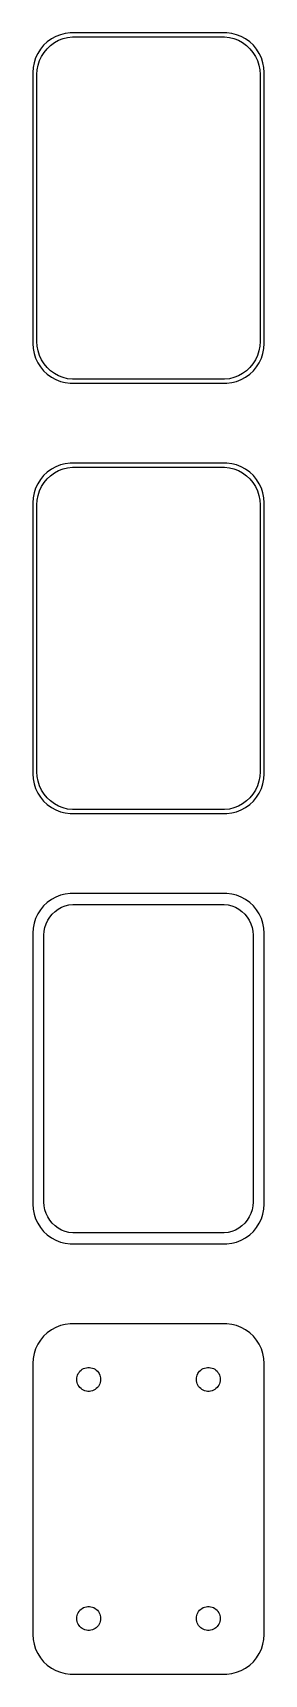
# Model space of a CAD drawing. Header units: metres. Extents: x -14 to 14, y 140 to 346.
import ezdxf

# ---------------------------------------------------------------- set-up
doc = ezdxf.new("R2010")
doc.units = ezdxf.units.M

msp = doc.modelspace()

# ---------------------------------------------------------------- linework, layer by layer
for p, q in [((-13.1448, 344.423), (-13.5451, 343.939)), ((-12.6871, 344.853), (-13.1448, 344.423)), ((-13.0928, 343.542), (-12.7126, 344.002)), ((-12.7126, 344.002), (-12.2778, 344.41)), ((-12.1791, 345.222), (-12.6871, 344.853)), ((-12.2778, 344.41), (-11.7952, 344.761)), ((-11.6289, 345.524), (-12.1791, 345.222)), ((-11.7952, 344.761), (-11.2724, 345.048)), ((-11.0451, 345.755), (-11.6289, 345.524)), ((-11.2724, 345.048), (-10.7178, 345.268)), ((-10.4369, 345.911), (-11.0451, 345.755)), ((-10.7178, 345.268), (-10.1401, 345.416)), ((-9.81395, 345.99), (-10.4369, 345.911)), ((-10.1401, 345.416), (-9.54825, 345.491)), ((9.81395, 345.99), (-9.81395, 345.99)), ((-9.54825, 345.491), (9.54825, 345.491)), ((9.54825, 345.491), (10.1401, 345.416)), ((10.4369, 345.911), (9.81395, 345.99)), ((10.1401, 345.416), (10.7178, 345.268)), ((11.0451, 345.755), (10.4369, 345.911)), ((10.7178, 345.268), (11.2724, 345.048)), ((11.6289, 345.524), (11.0451, 345.755)), ((11.2724, 345.048), (11.7952, 344.761)), ((12.1791, 345.222), (11.6289, 345.524)), ((11.7952, 344.761), (12.2778, 344.41)), ((12.6871, 344.853), (12.1791, 345.222)), ((12.2778, 344.41), (12.7126, 344.002)), ((13.1448, 344.423), (12.6871, 344.853)), ((12.7126, 344.002), (13.0928, 343.542)), ((13.5451, 343.939), (13.1448, 344.423)), ((-14.3429, 342.243), (-14.4606, 341.627)), ((-14.1489, 342.841), (-14.3429, 342.243)), ((-13.8815, 343.409), (-14.1489, 342.841)), ((-13.9625, 341.345), (-13.8508, 341.931)), ((-13.5451, 343.939), (-13.8815, 343.409)), ((-13.8508, 341.931), (-13.6664, 342.499)), ((-13.6664, 342.499), (-13.4124, 343.038)), ((-13.4124, 343.038), (-13.0928, 343.542)), ((13.0928, 343.542), (13.4124, 343.038)), ((13.4124, 343.038), (13.6664, 342.499)), ((13.8815, 343.409), (13.5451, 343.939)), ((13.6664, 342.499), (13.8508, 341.931)), ((13.8508, 341.931), (13.9625, 341.345)), ((14.1489, 342.841), (13.8815, 343.409)), ((14.3429, 342.243), (14.1489, 342.841)), ((14.4606, 341.627), (14.3429, 342.243)), ((-14.4606, 341.627), (-14.5, 341)), ((-14.5, 341), (-14.5, 307)), ((-14, 340.75), (-13.9625, 341.345)), ((-14, 307.25), (-14, 340.75)), ((13.9625, 341.345), (14, 340.75)), ((14, 340.75), (14, 307.25)), ((14.5, 341), (14.4606, 341.627)), ((14.5, 307), (14.5, 341)), ((-14.5, 307), (-14.4606, 306.373)), ((-13.9625, 306.655), (-14, 307.25)), ((14, 307.25), (13.9625, 306.655)), ((14.4606, 306.373), (14.5, 307)), ((-14.4606, 306.373), (-14.3429, 305.757)), ((-14.3429, 305.757), (-14.1489, 305.159)), ((-14.1489, 305.159), (-13.8815, 304.591)), ((-13.8508, 306.069), (-13.9625, 306.655)), ((-13.6664, 305.501), (-13.8508, 306.069)), ((-13.4124, 304.962), (-13.6664, 305.501)), ((-13.0928, 304.458), (-13.4124, 304.962)), ((13.4124, 304.962), (13.0928, 304.458)), ((13.6664, 305.501), (13.4124, 304.962)), ((13.8508, 306.069), (13.6664, 305.501)), ((13.9625, 306.655), (13.8508, 306.069)), ((13.8815, 304.591), (14.1489, 305.159)), ((14.1489, 305.159), (14.3429, 305.757)), ((14.3429, 305.757), (14.4606, 306.373)), ((-13.8815, 304.591), (-13.5451, 304.061)), ((-13.5451, 304.061), (-13.1448, 303.577)), ((-13.1448, 303.577), (-12.6871, 303.147)), ((-12.7126, 303.998), (-13.0928, 304.458)), ((-12.2778, 303.59), (-12.7126, 303.998)), ((-12.6871, 303.147), (-12.1791, 302.778)), ((-11.7952, 303.239), (-12.2778, 303.59)), ((-11.2724, 302.952), (-11.7952, 303.239)), ((-10.7178, 302.732), (-11.2724, 302.952)), ((11.2724, 302.952), (10.7178, 302.732)), ((11.7952, 303.239), (11.2724, 302.952)), ((12.2778, 303.59), (11.7952, 303.239)), ((12.1791, 302.778), (12.6871, 303.147)), ((12.7126, 303.998), (12.2778, 303.59)), ((12.6871, 303.147), (13.1448, 303.577)), ((13.0928, 304.458), (12.7126, 303.998)), ((13.1448, 303.577), (13.5451, 304.061)), ((13.5451, 304.061), (13.8815, 304.591)), ((-12.1791, 302.778), (-11.6289, 302.476)), ((-11.6289, 302.476), (-11.0451, 302.245)), ((-11.0451, 302.245), (-10.4369, 302.089)), ((-10.1401, 302.584), (-10.7178, 302.732)), ((-10.4369, 302.089), (-9.81395, 302.01)), ((-9.54825, 302.509), (-10.1401, 302.584)), ((-9.81395, 302.01), (9.81395, 302.01)), ((9.54825, 302.509), (-9.54825, 302.509)), ((10.1401, 302.584), (9.54825, 302.509)), ((9.81395, 302.01), (10.4369, 302.089)), ((10.7178, 302.732), (10.1401, 302.584)), ((10.4369, 302.089), (11.0451, 302.245)), ((11.0451, 302.245), (11.6289, 302.476)), ((11.6289, 302.476), (12.1791, 302.778)), ((-12.6871, 290.853), (-13.1448, 290.423)), ((-12.1791, 291.222), (-12.6871, 290.853)), ((-12.2778, 290.41), (-11.7952, 290.761)), ((-11.6289, 291.524), (-12.1791, 291.222)), ((-11.7952, 290.761), (-11.2724, 291.048)), ((-11.0451, 291.755), (-11.6289, 291.524)), ((-11.2724, 291.048), (-10.7178, 291.268)), ((-10.4369, 291.911), (-11.0451, 291.755)), ((-10.7178, 291.268), (-10.1401, 291.416)), ((-9.81395, 291.99), (-10.4369, 291.911)), ((-10.1401, 291.416), (-9.54825, 291.491)), ((9.81395, 291.99), (-9.81395, 291.99)), ((-9.54825, 291.491), (9.54825, 291.491)), ((9.54825, 291.491), (10.1401, 291.416)), ((10.4369, 291.911), (9.81395, 291.99)), ((10.1401, 291.416), (10.7178, 291.268)), ((11.0451, 291.755), (10.4369, 291.911)), ((10.7178, 291.268), (11.2724, 291.048)), ((11.6289, 291.524), (11.0451, 291.755)), ((11.2724, 291.048), (11.7952, 290.761)), ((12.1791, 291.222), (11.6289, 291.524)), ((11.7952, 290.761), (12.2778, 290.41)), ((12.6871, 290.853), (12.1791, 291.222)), ((13.1448, 290.423), (12.6871, 290.853)), ((-14.1489, 288.841), (-14.3429, 288.243)), ((-13.8815, 289.409), (-14.1489, 288.841)), ((-13.5451, 289.939), (-13.8815, 289.409)), ((-13.8508, 287.931), (-13.6664, 288.499)), ((-13.6664, 288.499), (-13.4124, 289.038)), ((-13.1448, 290.423), (-13.5451, 289.939)), ((-13.4124, 289.038), (-13.0928, 289.542)), ((-13.0928, 289.542), (-12.7126, 290.002)), ((-12.7126, 290.002), (-12.2778, 290.41)), ((12.2778, 290.41), (12.7126, 290.002)), ((12.7126, 290.002), (13.0928, 289.542)), ((13.0928, 289.542), (13.4124, 289.038)), ((13.5451, 289.939), (13.1448, 290.423)), ((13.4124, 289.038), (13.6664, 288.499)), ((13.8815, 289.409), (13.5451, 289.939)), ((13.6664, 288.499), (13.8508, 287.931)), ((14.1489, 288.841), (13.8815, 289.409)), ((14.3429, 288.243), (14.1489, 288.841)), ((-14.4606, 287.627), (-14.5, 287)), ((-14.5, 287), (-14.5, 253)), ((-14.3429, 288.243), (-14.4606, 287.627)), ((-14, 286.75), (-13.9625, 287.345)), ((-14, 253.25), (-14, 286.75)), ((-13.9625, 287.345), (-13.8508, 287.931)), ((13.8508, 287.931), (13.9625, 287.345)), ((13.9625, 287.345), (14, 286.75)), ((14, 286.75), (14, 253.25)), ((14.4606, 287.627), (14.3429, 288.243)), ((14.5, 287), (14.4606, 287.627)), ((14.5, 253), (14.5, 287)), ((-14.5, 253), (-14.4606, 252.373)), ((-14.4606, 252.373), (-14.3429, 251.757)), ((-14.3429, 251.757), (-14.1489, 251.159)), ((-13.9625, 252.655), (-14, 253.25)), ((-13.8508, 252.069), (-13.9625, 252.655)), ((-13.6664, 251.501), (-13.8508, 252.069)), ((-13.4124, 250.962), (-13.6664, 251.501)), ((13.6664, 251.501), (13.4124, 250.962)), ((13.8508, 252.069), (13.6664, 251.501)), ((13.9625, 252.655), (13.8508, 252.069)), ((14, 253.25), (13.9625, 252.655)), ((14.1489, 251.159), (14.3429, 251.757)), ((14.3429, 251.757), (14.4606, 252.373)), ((14.4606, 252.373), (14.5, 253)), ((-14.1489, 251.159), (-13.8815, 250.591)), ((-13.8815, 250.591), (-13.5451, 250.061)), ((-13.5451, 250.061), (-13.1448, 249.577)), ((-13.0928, 250.458), (-13.4124, 250.962)), ((-13.1448, 249.577), (-12.6871, 249.147)), ((-12.7126, 249.998), (-13.0928, 250.458)), ((-12.2778, 249.59), (-12.7126, 249.998)), ((-11.7952, 249.239), (-12.2778, 249.59)), ((-11.2724, 248.952), (-11.7952, 249.239)), ((11.7952, 249.239), (11.2724, 248.952)), ((12.2778, 249.59), (11.7952, 249.239)), ((12.7126, 249.998), (12.2778, 249.59)), ((12.6871, 249.147), (13.1448, 249.577)), ((13.0928, 250.458), (12.7126, 249.998)), ((13.4124, 250.962), (13.0928, 250.458)), ((13.1448, 249.577), (13.5451, 250.061)), ((13.5451, 250.061), (13.8815, 250.591)), ((13.8815, 250.591), (14.1489, 251.159)), ((-12.6871, 249.147), (-12.1791, 248.778)), ((-12.1791, 248.778), (-11.6289, 248.476)), ((-11.6289, 248.476), (-11.0451, 248.245)), ((-10.7178, 248.732), (-11.2724, 248.952)), ((-11.0451, 248.245), (-10.4369, 248.089)), ((-10.1401, 248.584), (-10.7178, 248.732)), ((-10.4369, 248.089), (-9.81395, 248.01)), ((-9.54825, 248.509), (-10.1401, 248.584)), ((-9.81395, 248.01), (9.81395, 248.01)), ((9.54825, 248.509), (-9.54825, 248.509)), ((10.1401, 248.584), (9.54825, 248.509)), ((9.81395, 248.01), (10.4369, 248.089)), ((10.7178, 248.732), (10.1401, 248.584)), ((10.4369, 248.089), (11.0451, 248.245)), ((11.2724, 248.952), (10.7178, 248.732)), ((11.0451, 248.245), (11.6289, 248.476)), ((11.6289, 248.476), (12.1791, 248.778)), ((12.1791, 248.778), (12.6871, 249.147)), ((-12.1791, 237.222), (-12.6871, 236.853)), ((-11.6289, 237.524), (-12.1791, 237.222)), ((-11.0451, 237.755), (-11.6289, 237.524)), ((-10.4369, 237.911), (-11.0451, 237.755)), ((-9.81395, 237.99), (-10.4369, 237.911)), ((9.81395, 237.99), (-9.81395, 237.99)), ((10.4369, 237.911), (9.81395, 237.99)), ((11.0451, 237.755), (10.4369, 237.911)), ((11.6289, 237.524), (11.0451, 237.755)), ((12.1791, 237.222), (11.6289, 237.524)), ((12.6871, 236.853), (12.1791, 237.222)), ((-14.1489, 234.841), (-14.3429, 234.243)), ((-13.8815, 235.409), (-14.1489, 234.841)), ((-13.5451, 235.939), (-13.8815, 235.409)), ((-13.1448, 236.423), (-13.5451, 235.939)), ((-12.6871, 236.853), (-13.1448, 236.423)), ((-12.6408, 234.614), (-12.3805, 235.024)), ((-12.3805, 235.024), (-12.0707, 235.399)), ((-12.0707, 235.399), (-11.7165, 235.731)), ((-11.7165, 235.731), (-11.3234, 236.017)), ((-11.3234, 236.017), (-10.8975, 236.251)), ((-10.8975, 236.251), (-10.4457, 236.43)), ((-10.4457, 236.43), (-9.97507, 236.551)), ((-9.97507, 236.551), (-9.49297, 236.612)), ((-9.49297, 236.612), (9.49297, 236.612)), ((9.49297, 236.612), (9.97507, 236.551)), ((9.97507, 236.551), (10.4457, 236.43)), ((10.4457, 236.43), (10.8975, 236.251)), ((10.8975, 236.251), (11.3234, 236.017)), ((11.3234, 236.017), (11.7165, 235.731)), ((11.7165, 235.731), (12.0707, 235.399)), ((12.0707, 235.399), (12.3805, 235.024)), ((12.3805, 235.024), (12.6408, 234.614)), ((13.1448, 236.423), (12.6871, 236.853)), ((13.5451, 235.939), (13.1448, 236.423)), ((13.8815, 235.409), (13.5451, 235.939)), ((14.1489, 234.841), (13.8815, 235.409)), ((14.3429, 234.243), (14.1489, 234.841)), ((-14.4606, 233.627), (-14.5, 233)), ((-14.5, 233), (-14.5, 199)), ((-14.3429, 234.243), (-14.4606, 233.627)), ((-13.1195, 232.75), (-13.089, 233.235)), ((-13.089, 233.235), (-12.9979, 233.712)), ((-12.9979, 233.712), (-12.8477, 234.174)), ((-12.8477, 234.174), (-12.6408, 234.614)), ((12.6408, 234.614), (12.8477, 234.174)), ((12.8477, 234.174), (12.9979, 233.712)), ((12.9979, 233.712), (13.089, 233.235)), ((13.089, 233.235), (13.1195, 232.75)), ((14.4606, 233.627), (14.3429, 234.243)), ((14.5, 233), (14.4606, 233.627)), ((14.5, 199), (14.5, 233)), ((-13.1195, 199.25), (-13.1195, 232.75)), ((13.1195, 232.75), (13.1195, 199.25)), ((-14.5, 199), (-14.4606, 198.373)), ((-14.4606, 198.373), (-14.3429, 197.757)), ((-14.3429, 197.757), (-14.1489, 197.159)), ((-13.089, 198.765), (-13.1195, 199.25)), ((-12.9979, 198.288), (-13.089, 198.765)), ((-12.8477, 197.826), (-12.9979, 198.288)), ((-12.6408, 197.386), (-12.8477, 197.826)), ((12.8477, 197.826), (12.6408, 197.386)), ((12.9979, 198.288), (12.8477, 197.826)), ((13.089, 198.765), (12.9979, 198.288)), ((13.1195, 199.25), (13.089, 198.765)), ((14.1489, 197.159), (14.3429, 197.757)), ((14.3429, 197.757), (14.4606, 198.373)), ((14.4606, 198.373), (14.5, 199)), ((-14.1489, 197.159), (-13.8815, 196.591)), ((-13.8815, 196.591), (-13.5451, 196.061)), ((-13.5451, 196.061), (-13.1448, 195.577)), ((-12.3805, 196.976), (-12.6408, 197.386)), ((-12.0707, 196.601), (-12.3805, 196.976)), ((-11.7165, 196.269), (-12.0707, 196.601)), ((-11.3234, 195.983), (-11.7165, 196.269)), ((-10.8975, 195.749), (-11.3234, 195.983)), ((-10.4457, 195.57), (-10.8975, 195.749)), ((10.8975, 195.749), (10.4457, 195.57)), ((11.3234, 195.983), (10.8975, 195.749)), ((11.7165, 196.269), (11.3234, 195.983)), ((12.0707, 196.601), (11.7165, 196.269)), ((12.3805, 196.976), (12.0707, 196.601)), ((12.6408, 197.386), (12.3805, 196.976)), ((13.1448, 195.577), (13.5451, 196.061)), ((13.5451, 196.061), (13.8815, 196.591)), ((13.8815, 196.591), (14.1489, 197.159)), ((-13.1448, 195.577), (-12.6871, 195.147)), ((-12.6871, 195.147), (-12.1791, 194.778)), ((-12.1791, 194.778), (-11.6289, 194.476)), ((-11.6289, 194.476), (-11.0451, 194.245)), ((-11.0451, 194.245), (-10.4369, 194.089)), ((-9.97507, 195.449), (-10.4457, 195.57)), ((-10.4369, 194.089), (-9.81395, 194.01)), ((-9.49297, 195.388), (-9.97507, 195.449)), ((-9.81395, 194.01), (9.81395, 194.01)), ((9.49297, 195.388), (-9.49297, 195.388)), ((9.97507, 195.449), (9.49297, 195.388)), ((9.81395, 194.01), (10.4369, 194.089)), ((10.4457, 195.57), (9.97507, 195.449)), ((10.4369, 194.089), (11.0451, 194.245)), ((11.0451, 194.245), (11.6289, 194.476)), ((11.6289, 194.476), (12.1791, 194.778)), ((12.1791, 194.778), (12.6871, 195.147)), ((12.6871, 195.147), (13.1448, 195.577)), ((-11.6289, 183.524), (-12.1791, 183.222)), ((-11.0451, 183.755), (-11.6289, 183.524)), ((-10.4369, 183.911), (-11.0451, 183.755)), ((-9.81395, 183.99), (-10.4369, 183.911)), ((9.81395, 183.99), (-9.81395, 183.99)), ((10.4369, 183.911), (9.81395, 183.99)), ((11.0451, 183.755), (10.4369, 183.911)), ((11.6289, 183.524), (11.0451, 183.755)), ((12.1791, 183.222), (11.6289, 183.524)), ((-13.8815, 181.409), (-14.1489, 180.841)), ((-13.5451, 181.939), (-13.8815, 181.409)), ((-13.1448, 182.423), (-13.5451, 181.939)), ((-12.6871, 182.853), (-13.1448, 182.423)), ((-12.1791, 183.222), (-12.6871, 182.853)), ((12.6871, 182.853), (12.1791, 183.222)), ((13.1448, 182.423), (12.6871, 182.853)), ((13.5451, 181.939), (13.1448, 182.423)), ((13.8815, 181.409), (13.5451, 181.939)), ((14.1489, 180.841), (13.8815, 181.409)), ((-14.4606, 179.627), (-14.5, 179)), ((-14.3429, 180.243), (-14.4606, 179.627)), ((-14.1489, 180.841), (-14.3429, 180.243)), ((14.3429, 180.243), (14.1489, 180.841)), ((14.4606, 179.627), (14.3429, 180.243)), ((14.5, 179), (14.4606, 179.627)), ((-14.5, 179), (-14.5, 145)), ((-9, 177), (-8.98816, 177.188)), ((-8.98816, 177.188), (-8.95287, 177.373)), ((-8.95287, 177.373), (-8.89465, 177.552)), ((-8.89465, 177.552), (-8.81445, 177.723)), ((-8.81445, 177.723), (-8.71352, 177.882)), ((-8.71352, 177.882), (-8.59344, 178.027)), ((-8.59344, 178.027), (-8.45613, 178.156)), ((-8.45613, 178.156), (-8.30373, 178.266)), ((-8.30373, 178.266), (-8.13866, 178.357)), ((-8.13866, 178.357), (-7.96352, 178.427)), ((-7.96352, 178.427), (-7.78107, 178.473)), ((-7.78107, 178.473), (-7.59418, 178.497)), ((-7.59418, 178.497), (-7.40581, 178.497)), ((-7.40581, 178.497), (-7.21892, 178.473)), ((-7.21892, 178.473), (-7.03647, 178.427)), ((-7.03647, 178.427), (-6.86133, 178.357)), ((-6.86133, 178.357), (-6.69626, 178.266)), ((-6.69626, 178.266), (-6.54385, 178.156)), ((-6.54385, 178.156), (-6.40654, 178.027)), ((-6.40654, 178.027), (-6.28647, 177.882)), ((-6.28647, 177.882), (-6.18553, 177.723)), ((-6.18553, 177.723), (-6.10533, 177.552)), ((-6.10533, 177.552), (-6.04712, 177.373)), ((-6.04712, 177.373), (-6.01183, 177.188)), ((-6.01183, 177.188), (-6, 177)), ((6, 177), (6.01183, 177.188)), ((6.01183, 177.188), (6.04712, 177.373)), ((6.04712, 177.373), (6.10533, 177.552)), ((6.10533, 177.552), (6.18553, 177.723)), ((6.18553, 177.723), (6.28647, 177.882)), ((6.28647, 177.882), (6.40654, 178.027)), ((6.40654, 178.027), (6.54385, 178.156)), ((6.54385, 178.156), (6.69626, 178.266)), ((6.69626, 178.266), (6.86133, 178.357)), ((6.86133, 178.357), (7.03647, 178.427)), ((7.03647, 178.427), (7.21892, 178.473)), ((7.21892, 178.473), (7.40581, 178.497)), ((7.40581, 178.497), (7.59418, 178.497)), ((7.59418, 178.497), (7.78107, 178.473)), ((7.78107, 178.473), (7.96352, 178.427)), ((7.96352, 178.427), (8.13866, 178.357)), ((8.13866, 178.357), (8.30373, 178.266)), ((8.30373, 178.266), (8.45613, 178.156)), ((8.45613, 178.156), (8.59344, 178.027)), ((8.59344, 178.027), (8.71352, 177.882)), ((8.71352, 177.882), (8.81445, 177.723)), ((8.81445, 177.723), (8.89465, 177.552)), ((8.89465, 177.552), (8.95287, 177.373)), ((8.95287, 177.373), (8.98816, 177.188)), ((8.98816, 177.188), (9, 177)), ((14.5, 145), (14.5, 179)), ((-8.98816, 176.812), (-9, 177)), ((-8.95287, 176.627), (-8.98816, 176.812)), ((-8.89465, 176.448), (-8.95287, 176.627)), ((-8.81445, 176.277), (-8.89465, 176.448)), ((-8.71352, 176.118), (-8.81445, 176.277)), ((-8.59344, 175.973), (-8.71352, 176.118)), ((-8.45613, 175.844), (-8.59344, 175.973)), ((-8.30373, 175.734), (-8.45613, 175.844)), ((-8.13866, 175.643), (-8.30373, 175.734)), ((-7.96352, 175.573), (-8.13866, 175.643)), ((-7.78107, 175.527), (-7.96352, 175.573)), ((-7.59418, 175.503), (-7.78107, 175.527)), ((-7.40581, 175.503), (-7.59418, 175.503)), ((-7.21892, 175.527), (-7.40581, 175.503)), ((-7.03647, 175.573), (-7.21892, 175.527)), ((-6.86133, 175.643), (-7.03647, 175.573)), ((-6.69626, 175.734), (-6.86133, 175.643)), ((-6.54385, 175.844), (-6.69626, 175.734)), ((-6.40654, 175.973), (-6.54385, 175.844)), ((-6.28647, 176.118), (-6.40654, 175.973)), ((-6.18553, 176.277), (-6.28647, 176.118)), ((-6.10533, 176.448), (-6.18553, 176.277)), ((-6.04712, 176.627), (-6.10533, 176.448)), ((-6.01183, 176.812), (-6.04712, 176.627)), ((-6, 177), (-6.01183, 176.812)), ((6.01183, 176.812), (6, 177)), ((6.04712, 176.627), (6.01183, 176.812)), ((6.10533, 176.448), (6.04712, 176.627)), ((6.18553, 176.277), (6.10533, 176.448)), ((6.28647, 176.118), (6.18553, 176.277)), ((6.40654, 175.973), (6.28647, 176.118)), ((6.54385, 175.844), (6.40654, 175.973)), ((6.69626, 175.734), (6.54385, 175.844)), ((6.86133, 175.643), (6.69626, 175.734)), ((7.03647, 175.573), (6.86133, 175.643)), ((7.21892, 175.527), (7.03647, 175.573)), ((7.40581, 175.503), (7.21892, 175.527)), ((7.59418, 175.503), (7.40581, 175.503)), ((7.78107, 175.527), (7.59418, 175.503)), ((7.96352, 175.573), (7.78107, 175.527)), ((8.13866, 175.643), (7.96352, 175.573)), ((8.30373, 175.734), (8.13866, 175.643)), ((8.45613, 175.844), (8.30373, 175.734)), ((8.59344, 175.973), (8.45613, 175.844)), ((8.71352, 176.118), (8.59344, 175.973)), ((8.81445, 176.277), (8.71352, 176.118)), ((8.89465, 176.448), (8.81445, 176.277)), ((8.95287, 176.627), (8.89465, 176.448)), ((8.98816, 176.812), (8.95287, 176.627)), ((9, 177), (8.98816, 176.812)), ((-8.30373, 148.266), (-8.13866, 148.357)), ((-8.13866, 148.357), (-7.96352, 148.427)), ((-7.96352, 148.427), (-7.78107, 148.473)), ((-7.78107, 148.473), (-7.59418, 148.497)), ((-7.59418, 148.497), (-7.40581, 148.497)), ((-7.40581, 148.497), (-7.21892, 148.473)), ((-7.21892, 148.473), (-7.03647, 148.427)), ((-7.03647, 148.427), (-6.86133, 148.357)), ((-6.86133, 148.357), (-6.69626, 148.266)), ((6.69626, 148.266), (6.86133, 148.357)), ((6.86133, 148.357), (7.03647, 148.427)), ((7.03647, 148.427), (7.21892, 148.473)), ((7.21892, 148.473), (7.40581, 148.497)), ((7.40581, 148.497), (7.59418, 148.497)), ((7.59418, 148.497), (7.78107, 148.473)), ((7.78107, 148.473), (7.96352, 148.427)), ((7.96352, 148.427), (8.13866, 148.357)), ((8.13866, 148.357), (8.30373, 148.266)), ((-9, 147), (-8.98816, 147.188)), ((-8.98816, 146.812), (-9, 147)), ((-8.98816, 147.188), (-8.95287, 147.373)), ((-8.95287, 146.627), (-8.98816, 146.812)), ((-8.95287, 147.373), (-8.89465, 147.552)), ((-8.89465, 146.448), (-8.95287, 146.627)), ((-8.89465, 147.552), (-8.81445, 147.723)), ((-8.81445, 146.277), (-8.89465, 146.448)), ((-8.81445, 147.723), (-8.71352, 147.882)), ((-8.71352, 146.118), (-8.81445, 146.277)), ((-8.71352, 147.882), (-8.59344, 148.027)), ((-8.59344, 148.027), (-8.45613, 148.156)), ((-8.45613, 148.156), (-8.30373, 148.266)), ((-6.69626, 148.266), (-6.54385, 148.156)), ((-6.54385, 148.156), (-6.40654, 148.027)), ((-6.40654, 148.027), (-6.28647, 147.882)), ((-6.28647, 147.882), (-6.18553, 147.723)), ((-6.18553, 146.277), (-6.28647, 146.118)), ((-6.18553, 147.723), (-6.10533, 147.552)), ((-6.10533, 146.448), (-6.18553, 146.277)), ((-6.10533, 147.552), (-6.04712, 147.373)), ((-6.04712, 146.627), (-6.10533, 146.448)), ((-6.04712, 147.373), (-6.01183, 147.188)), ((-6.01183, 146.812), (-6.04712, 146.627)), ((-6.01183, 147.188), (-6, 147)), ((-6, 147), (-6.01183, 146.812)), ((6, 147), (6.01183, 147.188)), ((6.01183, 146.812), (6, 147)), ((6.01183, 147.188), (6.04712, 147.373)), ((6.04712, 146.627), (6.01183, 146.812)), ((6.04712, 147.373), (6.10533, 147.552)), ((6.10533, 146.448), (6.04712, 146.627)), ((6.10533, 147.552), (6.18553, 147.723)), ((6.18553, 146.277), (6.10533, 146.448)), ((6.18553, 147.723), (6.28647, 147.882)), ((6.28647, 146.118), (6.18553, 146.277)), ((6.28647, 147.882), (6.40654, 148.027)), ((6.40654, 148.027), (6.54385, 148.156)), ((6.54385, 148.156), (6.69626, 148.266)), ((8.30373, 148.266), (8.45613, 148.156)), ((8.45613, 148.156), (8.59344, 148.027)), ((8.59344, 148.027), (8.71352, 147.882)), ((8.71352, 147.882), (8.81445, 147.723)), ((8.81445, 146.277), (8.71352, 146.118)), ((8.81445, 147.723), (8.89465, 147.552)), ((8.89465, 146.448), (8.81445, 146.277)), ((8.89465, 147.552), (8.95287, 147.373)), ((8.95287, 146.627), (8.89465, 146.448)), ((8.95287, 147.373), (8.98816, 147.188)), ((8.98816, 146.812), (8.95287, 146.627)), ((8.98816, 147.188), (9, 147)), ((9, 147), (8.98816, 146.812)), ((-14.5, 145), (-14.4606, 144.373)), ((-14.4606, 144.373), (-14.3429, 143.757)), ((-8.59344, 145.973), (-8.71352, 146.118)), ((-8.45613, 145.844), (-8.59344, 145.973)), ((-8.30373, 145.734), (-8.45613, 145.844)), ((-8.13866, 145.643), (-8.30373, 145.734)), ((-7.96352, 145.573), (-8.13866, 145.643)), ((-7.78107, 145.527), (-7.96352, 145.573)), ((-7.59418, 145.503), (-7.78107, 145.527)), ((-7.40581, 145.503), (-7.59418, 145.503)), ((-7.21892, 145.527), (-7.40581, 145.503)), ((-7.03647, 145.573), (-7.21892, 145.527)), ((-6.86133, 145.643), (-7.03647, 145.573)), ((-6.69626, 145.734), (-6.86133, 145.643)), ((-6.54385, 145.844), (-6.69626, 145.734)), ((-6.40654, 145.973), (-6.54385, 145.844)), ((-6.28647, 146.118), (-6.40654, 145.973)), ((6.40654, 145.973), (6.28647, 146.118)), ((6.54385, 145.844), (6.40654, 145.973)), ((6.69626, 145.734), (6.54385, 145.844)), ((6.86133, 145.643), (6.69626, 145.734)), ((7.03647, 145.573), (6.86133, 145.643)), ((7.21892, 145.527), (7.03647, 145.573)), ((7.40581, 145.503), (7.21892, 145.527)), ((7.59418, 145.503), (7.40581, 145.503)), ((7.78107, 145.527), (7.59418, 145.503)), ((7.96352, 145.573), (7.78107, 145.527)), ((8.13866, 145.643), (7.96352, 145.573)), ((8.30373, 145.734), (8.13866, 145.643)), ((8.45613, 145.844), (8.30373, 145.734)), ((8.59344, 145.973), (8.45613, 145.844)), ((8.71352, 146.118), (8.59344, 145.973)), ((14.3429, 143.757), (14.4606, 144.373)), ((14.4606, 144.373), (14.5, 145)), ((-14.3429, 143.757), (-14.1489, 143.159)), ((-14.1489, 143.159), (-13.8815, 142.591)), ((-13.8815, 142.591), (-13.5451, 142.061)), ((13.5451, 142.061), (13.8815, 142.591)), ((13.8815, 142.591), (14.1489, 143.159)), ((14.1489, 143.159), (14.3429, 143.757)), ((-13.5451, 142.061), (-13.1448, 141.577)), ((-13.1448, 141.577), (-12.6871, 141.147)), ((-12.6871, 141.147), (-12.1791, 140.778)), ((-12.1791, 140.778), (-11.6289, 140.476)), ((-11.6289, 140.476), (-11.0451, 140.245)), ((-11.0451, 140.245), (-10.4369, 140.089)), ((-10.4369, 140.089), (-9.81395, 140.01)), ((9.81395, 140.01), (10.4369, 140.089)), ((10.4369, 140.089), (11.0451, 140.245)), ((11.0451, 140.245), (11.6289, 140.476)), ((11.6289, 140.476), (12.1791, 140.778)), ((12.1791, 140.778), (12.6871, 141.147)), ((12.6871, 141.147), (13.1448, 141.577)), ((13.1448, 141.577), (13.5451, 142.061)), ((-9.81395, 140.01), (9.81395, 140.01))]:
    msp.add_line(p, q)

doc.saveas('drawing.dxf')
